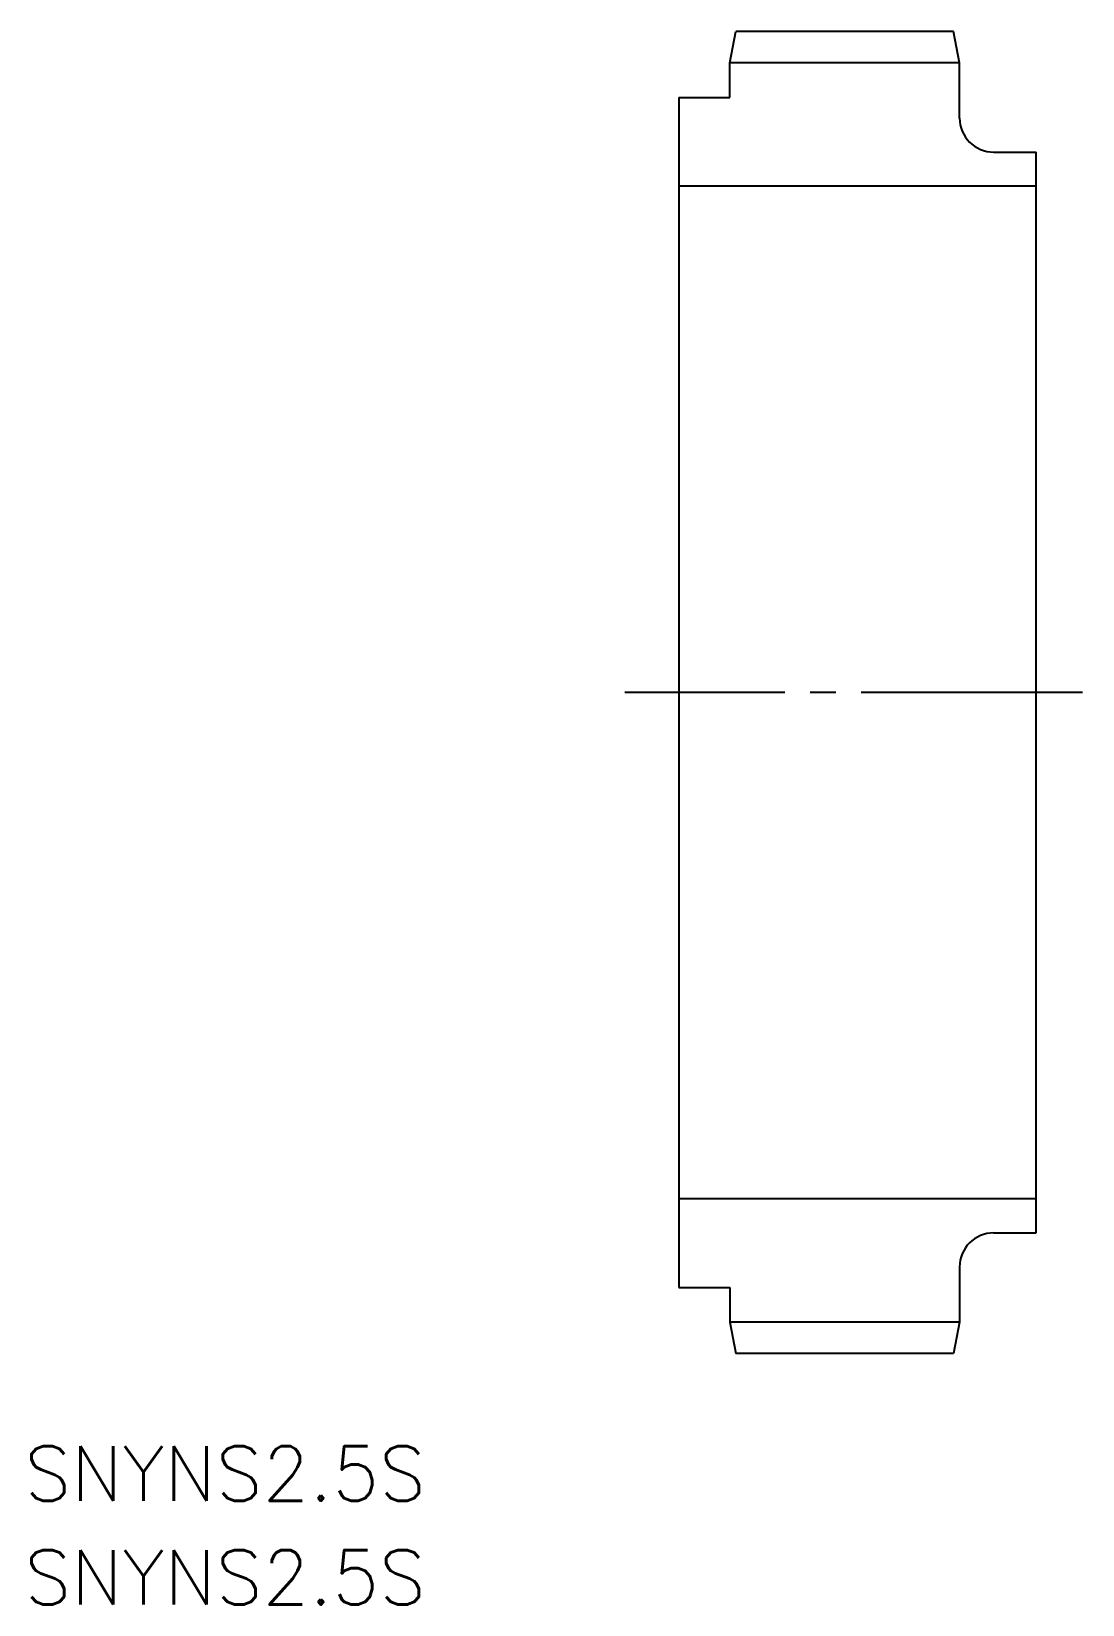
# Model space of a CAD drawing. Extents: x 47.1 to 108.9, y 150.9 to 243.3.
import ezdxf

# ---------------------------------------------------------------- set-up
doc = ezdxf.new("R2010")
doc.units = 0
doc.linetypes.add('CENTER', pattern=[17.5, 13, -1.5, 1.5, -1.5])
doc.layers.get('0').update_dxf_attribs({"linetype": 'CONTINUOUS'})
doc.layers.add('CENTER', color=1, linetype='CENTER')
doc.styles.get("Standard").update_dxf_attribs({"font": 'txt.shx', "bigfont": '@extfont2.shx'})

msp = doc.modelspace()

# ---------------------------------------------------------------- linework, layer by layer
at = {"color": 7, "linetype": 'CONTINUOUS'}
for p, q in [((88.176, 241.466), (88.528, 243.306)), ((101.323, 243.306), (88.528, 243.306)), ((101.676, 241.466), (101.323, 243.306)), ((88.176, 239.421), (88.176, 241.466)), ((101.676, 238.221), (101.676, 241.466)), ((85.176, 239.421), (88.176, 239.421)), ((85.176, 239.421), (85.176, 169.521)), ((103.676, 236.221), (106.176, 236.221)), ((106.176, 172.721), (106.176, 236.221)), ((106.176, 234.221), (85.176, 234.221)), ((106.176, 174.721), (85.176, 174.721)), ((103.676, 172.721), (106.176, 172.721)), ((101.676, 170.721), (101.676, 167.476)), ((85.176, 169.521), (88.176, 169.521)), ((88.176, 169.521), (88.176, 167.476)), ((88.176, 167.476), (88.528, 165.636)), ((101.676, 167.476), (101.323, 165.636)), ((101.323, 165.636), (88.528, 165.636))]:
    msp.add_line(p, q, dxfattribs=at)
at = {"color": 3, "linetype": 'CONTINUOUS'}
for p, q in [((101.676, 241.466), (88.176, 241.466)), ((101.676, 167.476), (88.176, 167.476))]:
    msp.add_line(p, q, dxfattribs=at)
at = {"color": 7, "linetype": 'CONTINUOUS'}
for centre, start, end in [((103.676, 238.221), 180, 270), ((103.676, 170.721), 90, 180)]:
    msp.add_arc(centre, 2, start, end, dxfattribs=at)
at = {"layer": 'CENTER', "color": 1, "linetype": 'CENTER'}
msp.add_line((108.903, 204.471), (82.008, 204.471), dxfattribs=at)

# ---------------------------------------------------------------- texts
at = {"color": 7, "linetype": 'CONTINUOUS'}
for p in [(46.728, 156.984), (46.728, 150.887)]:
    msp.add_text('SNYNS2.5S', height=3.2, dxfattribs=at).set_placement(p)

doc.saveas('drawing.dxf')
